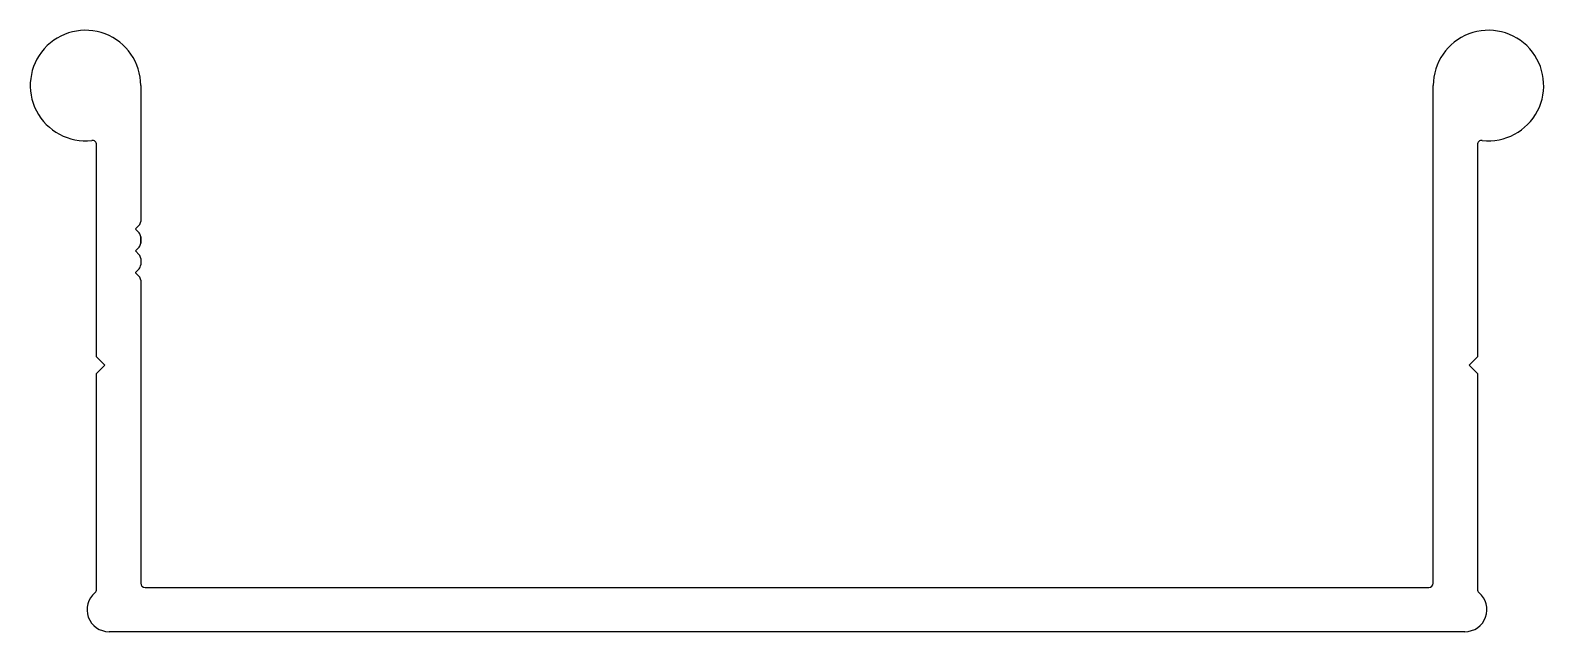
# Model space of a CAD drawing. Extents: x -36 to 33.6, y 1.6 to 29.2.
import ezdxf

# ---------------------------------------------------------------- set-up
doc = ezdxf.new("R2010")
doc.units = 0
doc.layers.get('0').update_dxf_attribs({"linetype": 'CONTINUOUS'})

msp = doc.modelspace()

# ---------------------------------------------------------------- linework, layer by layer
at = {"color": 7}
for p, q in [((-30.969, 26.682), (-30.969, 20.434)), ((28.471, 3.802), (28.471, 26.682)), ((-32.999, 14.202), (-32.999, 23.959)), ((30.501, 23.959), (30.501, 14.202)), ((-31.042, 20.257), (-31.213, 20.086)), ((-30.969, 20.434), (-30.969, 20.434)), ((-30.969, 20.434), (-30.969, 20.434)), ((-31.213, 20.075), (-31.042, 19.904)), ((-30.969, 19.727), (-30.969, 19.434)), ((-30.969, 19.434), (-30.969, 19.727)), ((-30.969, 19.727), (-30.969, 19.434)), ((-30.969, 19.434), (-30.969, 19.727)), ((-30.969, 19.727), (-30.969, 19.434)), ((-31.042, 19.257), (-31.213, 19.086)), ((-31.213, 19.075), (-31.042, 18.904)), ((-31.042, 18.257), (-31.213, 18.086)), ((-30.969, 18.727), (-30.969, 18.434)), ((-31.213, 18.075), (-31.042, 17.904)), ((-30.969, 17.727), (-30.969, 17.727)), ((-30.969, 17.727), (-30.969, 17.727)), ((-30.969, 17.727), (-30.969, 3.802)), ((-32.619, 13.822), (-32.999, 14.202)), ((30.501, 14.202), (30.121, 13.822)), ((-32.999, 13.442), (-32.619, 13.822)), ((-32.999, 3.522), (-32.999, 13.442)), ((30.121, 13.822), (30.501, 13.442)), ((30.501, 13.442), (30.501, 3.522)), ((-30.769, 3.602), (28.271, 3.602)), ((29.926, 1.572), (-32.424, 1.572))]:
    msp.add_line(p, q, dxfattribs=at)
for centre, radius, start, end in [((-33.509, 26.682), 2.54, 0, 276.49628), ((31.011, 26.682), 2.54, 263.50372, 180), ((-33.199, 23.959), 0.2, 360, 96.49628), ((30.701, 23.959), 0.2, 83.50372, 180), ((-31.219, 20.434), 0.25, 315, 360), ((-31.207, 20.08), 0.008, 135, 225), ((-31.219, 19.727), 0.25, 0, 45), ((-31.207, 19.081), 0.008, 135, 225), ((-31.219, 19.434), 0.25, 315, 360), ((-31.219, 18.727), 0.25, 360, 45), ((-31.219, 18.434), 0.25, 315, 360), ((-31.207, 18.081), 0.008, 135, 225), ((-31.219, 17.727), 0.25, 0, 45), ((-33.199, 3.522), 0.2, 309.63244, 0), ((-30.769, 3.802), 0.2, 180, 270), ((28.271, 3.802), 0.2, 270, 360), ((30.701, 3.522), 0.2, 180, 230.36756), ((-32.424, 2.587), 1.015, 129.63244, 270), ((29.926, 2.587), 1.015, 270, 50.36756)]:
    msp.add_arc(centre, radius, start, end, dxfattribs=at)

doc.saveas('drawing.dxf')
